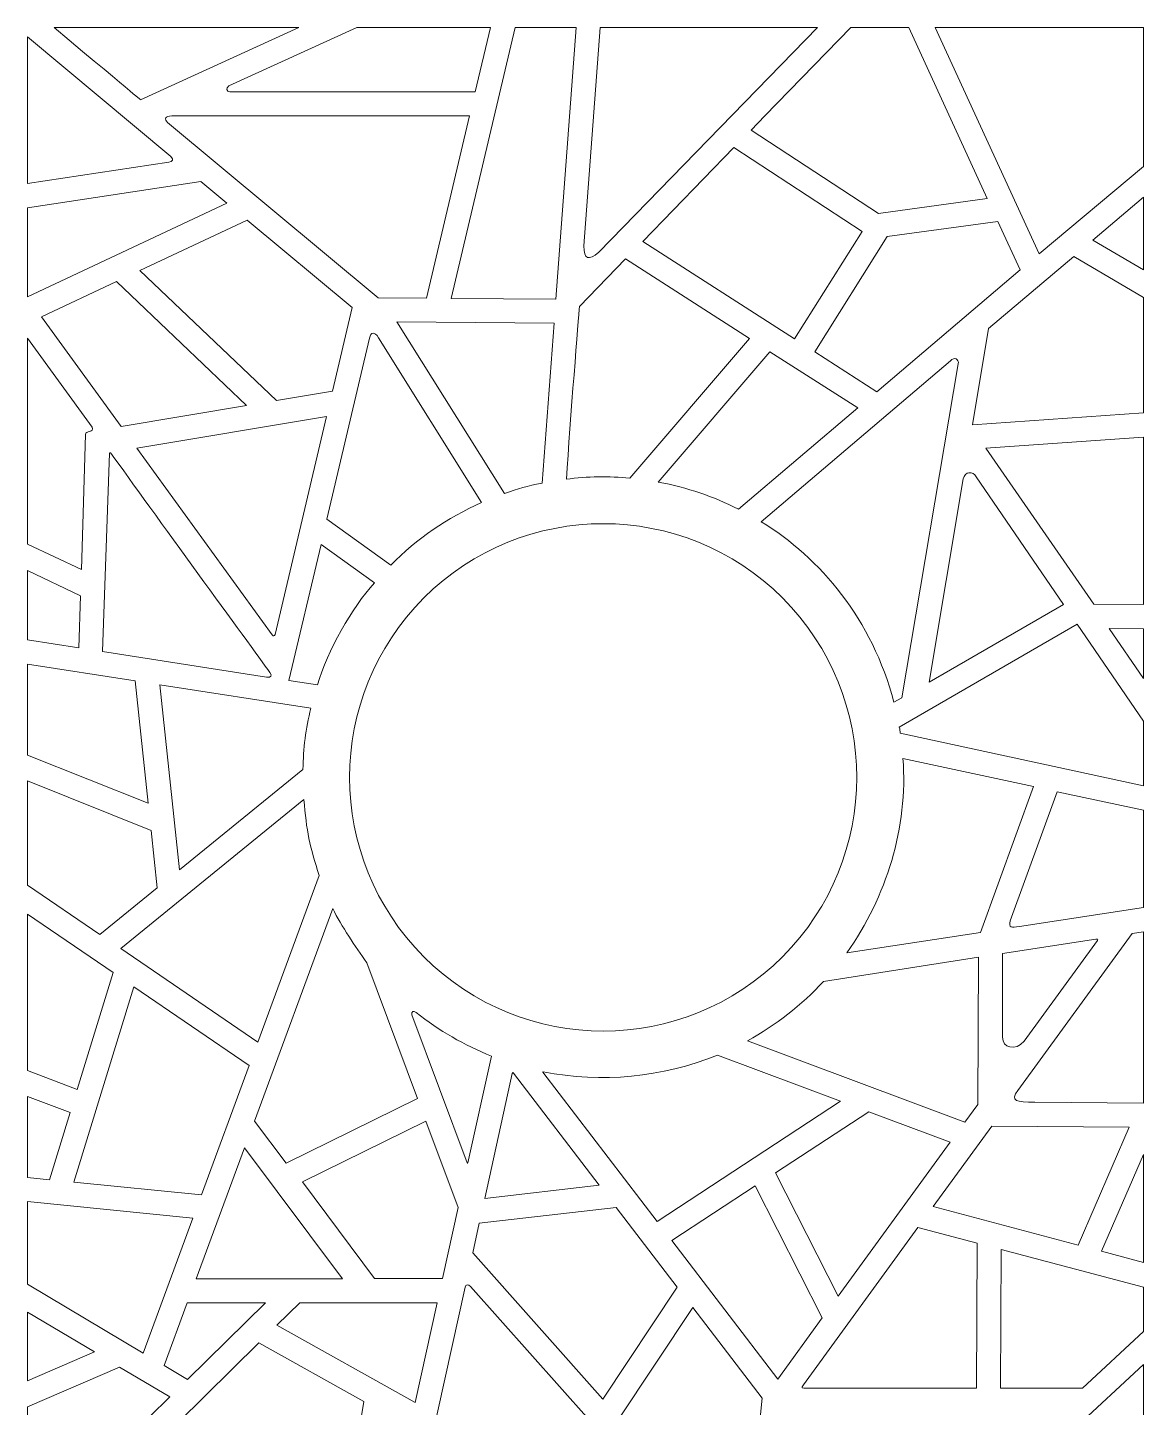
# Model space of a CAD drawing. Header units: centimetres. Extents: x -91 to 91, y -100 to 100.
# Drawn here: x 7.6 to 91.2, y -3.3 to 100 of the extents above; entities that cross this region are included whole.
import ezdxf

# ---------------------------------------------------------------- set-up
doc = ezdxf.new("R2010")
doc.units = ezdxf.units.CM
doc.header["$MEASUREMENT"] = 0
doc.layers.add('layer 1', color=7, linetype='Continuous')

msp = doc.modelspace()

# ---------------------------------------------------------------- linework, layer by layer
at = {"layer": 'layer 1', "color": 177, "lineweight": 9}
for points, knots in [([(18.167, 89.96508), (18.48141, 90.02164), (18.53576, 90.15188), (18.33007, 90.38146), (18.33007, 90.38146), (18.33007, 90.38146), (7.58891, 99.3545), (7.58891, 99.3545), (7.58891, 99.3545), (7.58891, 99.3545), (7.58892, 88.36673), (7.58892, 88.36673), (7.58892, 88.36673), (7.58892, 88.36673), (18.167, 89.96508), (18.167, 89.96508)], [0, 0, 0, 0, 0.2, 0.2, 0.2, 0.2, 0.4, 0.4, 0.4, 0.4, 0.6, 0.6, 0.6, 0.6, 1, 1, 1, 1]), ([(27.91165, 100.04568), (27.91165, 100.04568), (16.05023, 94.64448), (16.05023, 94.64448), (16.05023, 94.64448), (16.05023, 94.64448), (16.05023, 94.64449), (9.57254, 100.04562), (9.57254, 100.04562), (27.91165, 100.04568), (27.91165, 100.04568), (27.91165, 100.04568)], [0, 0, 0, 0, 0.25, 0.25, 0.25, 0.25, 0.5, 0.5, 0.5, 0.5, 1, 1, 1, 1]), ([(42.26589, 100.04568), (42.26589, 100.04568), (42.26589, 100.04568), (32.25798, 100.04568), (32.25798, 100.04568), (32.25798, 100.04568), (22.67111, 95.6804), (22.67111, 95.6804), (22.67111, 95.6804), (22.40365, 95.50668), (22.47858, 95.26581), (22.74177, 95.23501), (22.74177, 95.23501), (41.12687, 95.23501), (41.12686, 95.23501), (41.12686, 95.23501), (41.12686, 95.23501), (41.12686, 95.23501), (42.26589, 100.04568), (42.26589, 100.04568)], [0, 0, 0, 0, 0.166666667, 0.166666667, 0.166666667, 0.166666667, 0.333333333, 0.333333333, 0.333333333, 0.333333333, 0.5, 0.5, 0.5, 0.5, 0.666666667, 0.666666667, 0.666666667, 0.666666667, 1, 1, 1, 1]), ([(44.11669, 100.04568), (48.69103, 100.04567), (48.69103, 100.04567), (48.69103, 100.04567), (48.69103, 100.04567), (48.69103, 100.04567), (47.16899, 79.69882), (47.16899, 79.69882), (47.16899, 79.69882), (47.16899, 79.69882), (39.3161, 79.76693), (39.3161, 79.76693), (39.3161, 79.76693), (39.3161, 79.76693), (44.11669, 100.04568), (44.11669, 100.04568)], [0, 0, 0, 0, 0.2, 0.2, 0.2, 0.2, 0.4, 0.4, 0.4, 0.4, 0.6, 0.6, 0.6, 0.6, 1, 1, 1, 1]), ([(50.49708, 100.04568), (66.76468, 100.04567), (66.76468, 100.04567), (66.76468, 100.04567), (66.76468, 100.04567), (66.76468, 100.04567), (50.37741, 83.22595), (50.37741, 83.22595), (50.37741, 83.22595), (49.6215, 82.5506), (49.25364, 82.70549), (49.2738, 83.69062), (49.2738, 83.69062), (49.2738, 83.69062), (50.49708, 100.04568), (50.49708, 100.04568)], [0, 0, 0, 0, 0.2, 0.2, 0.2, 0.2, 0.4, 0.4, 0.4, 0.4, 0.6, 0.6, 0.6, 0.6, 1, 1, 1, 1]), ([(69.27816, 100.04567), (73.61416, 100.04566), (73.61416, 100.04566), (73.61416, 100.04566), (73.61416, 100.04566), (73.61416, 100.04566), (79.49259, 87.23643), (79.49259, 87.23643), (79.49259, 87.23643), (79.49259, 87.23643), (71.34241, 86.1178), (71.34241, 86.1178), (71.34241, 86.1178), (71.34241, 86.1178), (61.78986, 92.36834), (61.78986, 92.36834), (61.78986, 92.36834), (61.78986, 92.36834), (62.83095, 93.4376), (62.83095, 93.4376), (62.83095, 93.4376), (62.83095, 93.4376), (69.27816, 100.04567), (69.27816, 100.04567)], [0, 0, 0, 0, 0.142857143, 0.142857143, 0.142857143, 0.142857143, 0.285714286, 0.285714286, 0.285714286, 0.285714286, 0.428571429, 0.428571429, 0.428571429, 0.428571429, 0.571428571, 0.571428571, 0.571428571, 0.571428571, 0.714285714, 0.714285714, 0.714285714, 0.714285714, 1, 1, 1, 1]), ([(75.59696, 100.04568), (91.18891, 100.04568), (91.18891, 100.04568), (91.18891, 100.04568), (91.18891, 100.04568), (91.18891, 100.04568), (91.18891, 89.63971), (91.18891, 89.63971), (91.18891, 89.63971), (91.18891, 89.63971), (83.38637, 83.09885), (83.38637, 83.09885), (83.38637, 83.09885), (83.38637, 83.09885), (75.59696, 100.04568), (75.59696, 100.04568)], [0, 0, 0, 0, 0.2, 0.2, 0.2, 0.2, 0.4, 0.4, 0.4, 0.4, 0.6, 0.6, 0.6, 0.6, 1, 1, 1, 1]), ([(18.07051, 92.93738), (18.07051, 92.93738), (33.84637, 79.81431), (33.84637, 79.81431), (33.84637, 79.81431), (33.84637, 79.81431), (37.47055, 79.78288), (37.47055, 79.78288), (37.47055, 79.78288), (37.47055, 79.78288), (40.68627, 93.43133), (40.68627, 93.43133), (40.68627, 93.43133), (40.68627, 93.43133), (18.39626, 93.43792), (18.39626, 93.43792), (18.39626, 93.43792), (17.87517, 93.42602), (17.80836, 93.19532), (18.07051, 92.93738)], [0, 0, 0, 0, 0.166666667, 0.166666667, 0.166666667, 0.166666667, 0.333333333, 0.333333333, 0.333333333, 0.333333333, 0.5, 0.5, 0.5, 0.5, 0.666666667, 0.666666667, 0.666666667, 0.666666667, 1, 1, 1, 1]), ([(53.67694, 84.03548), (53.67694, 84.03548), (60.51073, 91.05453), (60.51073, 91.05453), (60.51073, 91.05453), (60.51073, 91.05453), (70.10582, 84.76676), (70.10582, 84.76676), (70.10582, 84.76676), (70.10582, 84.76676), (65.04583, 76.73282), (65.04583, 76.73282), (65.04583, 76.73282), (65.04583, 76.73282), (53.67694, 84.03548), (53.67694, 84.03548)], [0, 0, 0, 0, 0.2, 0.2, 0.2, 0.2, 0.4, 0.4, 0.4, 0.4, 0.6, 0.6, 0.6, 0.6, 1, 1, 1, 1]), ([(7.58892, 86.54629), (7.58892, 86.54629), (20.57924, 88.50913), (20.57924, 88.50913), (20.57924, 88.50913), (20.57924, 88.50913), (22.52265, 86.8925), (22.52265, 86.8925), (22.52265, 86.8925), (22.52265, 86.8925), (7.58891, 79.88152), (7.58891, 79.88152), (7.58891, 79.88152), (7.58891, 79.88152), (7.58892, 86.54629), (7.58892, 86.54629)], [0, 0, 0, 0, 0.2, 0.2, 0.2, 0.2, 0.4, 0.4, 0.4, 0.4, 0.6, 0.6, 0.6, 0.6, 1, 1, 1, 1]), ([(91.18892, 81.91392), (91.18892, 81.91392), (87.40937, 84.12009), (87.40937, 84.12009), (87.40937, 84.12009), (87.40937, 84.12009), (91.18891, 87.34429), (91.18891, 87.34429), (91.18891, 87.34429), (91.18891, 87.34429), (91.18892, 81.91392), (91.18892, 81.91392)], [0, 0, 0, 0, 0.25, 0.25, 0.25, 0.25, 0.5, 0.5, 0.5, 0.5, 1, 1, 1, 1]), ([(26.22685, 72.11915), (26.22685, 72.11915), (16.00557, 81.84441), (16.00557, 81.84441), (16.00557, 81.84441), (16.00557, 81.84441), (24.0507, 85.62139), (24.0507, 85.62139), (24.0507, 85.62139), (24.0507, 85.62139), (31.90232, 79.09002), (31.90232, 79.09002), (31.90232, 79.09002), (31.90232, 79.09002), (30.4334, 72.82455), (30.4334, 72.82455), (30.4334, 72.82455), (30.4334, 72.82455), (26.22685, 72.11915), (26.22685, 72.11915)], [0, 0, 0, 0, 0.166666667, 0.166666667, 0.166666667, 0.166666667, 0.333333333, 0.333333333, 0.333333333, 0.333333333, 0.5, 0.5, 0.5, 0.5, 0.666666667, 0.666666667, 0.666666667, 0.666666667, 1, 1, 1, 1]), ([(66.56038, 75.76), (66.56038, 75.76), (71.21485, 72.77026), (71.21485, 72.77026), (71.21485, 72.77026), (71.21485, 72.77026), (81.96187, 81.89005), (81.96187, 81.89005), (81.96187, 81.89005), (81.96187, 81.89005), (80.28174, 85.52781), (80.28174, 85.52781), (80.28174, 85.52781), (80.28174, 85.52781), (71.99622, 84.39068), (71.99622, 84.39068), (71.99622, 84.39068), (71.99622, 84.39068), (66.56038, 75.76), (66.56038, 75.76)], [0, 0, 0, 0, 0.166666667, 0.166666667, 0.166666667, 0.166666667, 0.333333333, 0.333333333, 0.333333333, 0.333333333, 0.5, 0.5, 0.5, 0.5, 0.666666667, 0.666666667, 0.666666667, 0.666666667, 1, 1, 1, 1]), ([(52.71341, 66.29969), (52.71341, 66.29969), (61.68048, 76.7552), (61.68048, 76.7552), (61.68048, 76.7552), (61.68048, 76.7552), (52.39543, 82.71928), (52.39543, 82.71928), (52.39543, 82.71928), (52.39543, 82.71928), (48.93381, 79.16376), (48.93381, 79.16376), (48.93381, 79.16376), (48.88214, 78.31746), (48.23003, 70.63973), (47.96154, 66.21928), (47.96154, 66.21928), (49.50476, 66.44471), (51.15964, 66.44756), (52.71341, 66.29969)], [0, 0, 0, 0, 0.166666667, 0.166666667, 0.166666667, 0.166666667, 0.333333333, 0.333333333, 0.333333333, 0.333333333, 0.5, 0.5, 0.5, 0.5, 0.666666667, 0.666666667, 0.666666667, 0.666666667, 1, 1, 1, 1]), ([(91.18892, 71.18256), (91.18892, 71.18256), (78.37622, 70.28257), (78.37622, 70.28257), (78.37622, 70.28257), (78.37622, 70.28257), (79.59276, 77.51887), (79.59276, 77.51887), (79.59276, 77.51887), (79.59276, 77.51887), (85.9657, 82.88859), (85.9657, 82.88859), (85.9657, 82.88859), (85.9657, 82.88859), (91.18892, 79.8397), (91.18892, 79.8397), (91.18892, 79.8397), (91.18892, 79.8397), (91.18892, 71.18256), (91.18892, 71.18256)], [0, 0, 0, 0, 0.166666667, 0.166666667, 0.166666667, 0.166666667, 0.333333333, 0.333333333, 0.333333333, 0.333333333, 0.5, 0.5, 0.5, 0.5, 0.666666667, 0.666666667, 0.666666667, 0.666666667, 1, 1, 1, 1]), ([(24.00157, 71.746), (24.00157, 71.746), (14.25702, 81.02343), (14.25702, 81.02343), (14.25702, 81.02343), (14.25702, 81.02343), (8.64124, 78.38699), (8.64124, 78.38699), (8.64124, 78.38699), (8.64124, 78.38699), (14.60595, 70.1643), (14.60595, 70.1643), (14.60595, 70.1643), (14.60595, 70.1643), (24.00157, 71.746), (24.00157, 71.746)], [0, 0, 0, 0, 0.2, 0.2, 0.2, 0.2, 0.4, 0.4, 0.4, 0.4, 0.6, 0.6, 0.6, 0.6, 1, 1, 1, 1]), ([(46.13156, 65.92083), (46.13156, 65.92083), (47.03357, 77.89995), (47.03357, 77.89995), (47.03357, 77.89995), (47.03357, 77.89995), (35.25766, 78.00202), (35.25766, 78.00202), (35.25766, 78.00202), (35.25766, 78.00202), (43.31184, 65.14089), (43.31184, 65.14089), (43.31184, 65.14089), (44.39062, 65.52554), (44.98409, 65.70335), (46.13156, 65.92083)], [0, 0, 0, 0, 0.2, 0.2, 0.2, 0.2, 0.4, 0.4, 0.4, 0.4, 0.6, 0.6, 0.6, 0.6, 1, 1, 1, 1]), ([(7.58892, 76.77236), (7.58892, 76.77236), (12.41497, 70.11905), (12.41497, 70.11905), (12.41497, 70.11905), (12.63518, 69.71346), (11.9222, 69.86069), (11.92101, 69.57684), (11.92101, 69.57684), (11.92101, 69.57684), (11.61708, 59.44867), (11.61708, 59.44867), (11.61708, 59.44867), (11.61708, 59.44867), (7.58893, 61.36441), (7.58893, 61.36441), (7.58893, 61.36441), (7.58893, 61.36441), (7.58892, 76.77236), (7.58892, 76.77236)], [0, 0, 0, 0, 0.166666667, 0.166666667, 0.166666667, 0.166666667, 0.333333333, 0.333333333, 0.333333333, 0.333333333, 0.5, 0.5, 0.5, 0.5, 0.666666667, 0.666666667, 0.666666667, 0.666666667, 1, 1, 1, 1]), ([(33.21476, 76.78021), (33.21476, 76.78021), (30.02081, 63.22462), (30.02081, 63.22462), (30.02081, 63.22462), (30.02081, 63.22462), (34.80157, 59.79348), (34.80157, 59.79348), (34.80157, 59.79348), (36.76928, 61.77015), (39.02119, 63.32876), (41.60917, 64.46843), (41.60917, 64.46843), (41.60917, 64.46843), (33.8785, 76.81276), (33.8785, 76.81276), (33.8785, 76.81276), (33.59735, 77.30415), (33.29049, 77.25049), (33.21476, 76.78021)], [0, 0, 0, 0, 0.166666667, 0.166666667, 0.166666667, 0.166666667, 0.333333333, 0.333333333, 0.333333333, 0.333333333, 0.5, 0.5, 0.5, 0.5, 0.666666667, 0.666666667, 0.666666667, 0.666666667, 1, 1, 1, 1]), ([(60.85316, 63.97749), (60.85316, 63.97749), (69.78745, 71.559), (69.78745, 71.559), (69.78745, 71.559), (69.78745, 71.559), (63.21155, 75.77167), (63.21155, 75.77167), (63.21155, 75.77167), (63.21155, 75.77167), (54.83645, 66.01013), (54.83645, 66.01013), (54.83645, 66.01013), (57.08126, 65.58293), (58.90592, 64.93957), (60.85316, 63.97749)], [0, 0, 0, 0, 0.2, 0.2, 0.2, 0.2, 0.4, 0.4, 0.4, 0.4, 0.6, 0.6, 0.6, 0.6, 1, 1, 1, 1]), ([(73.07786, 49.84954), (73.07786, 49.84954), (77.3195, 74.85409), (77.3195, 74.85409), (77.3195, 74.85409), (77.38403, 75.21811), (77.01906, 75.40207), (76.73429, 75.09312), (76.73429, 75.09312), (76.73429, 75.09312), (62.55448, 63.0323), (62.55448, 63.0323), (62.55448, 63.0323), (66.99821, 60.3187), (70.86344, 55.70755), (72.50159, 49.51741), (72.50159, 49.51741), (72.50159, 49.51741), (73.07786, 49.84954), (73.07786, 49.84954)], [0, 0, 0, 0, 0.166666667, 0.166666667, 0.166666667, 0.166666667, 0.333333333, 0.333333333, 0.333333333, 0.333333333, 0.5, 0.5, 0.5, 0.5, 0.666666667, 0.666666667, 0.666666667, 0.666666667, 1, 1, 1, 1]), ([(25.92332, 54.56259), (26.02127, 54.4413), (26.08626, 54.44865), (26.13744, 54.59128), (26.13744, 54.59128), (26.13744, 54.59128), (29.98573, 70.92431), (29.98573, 70.92431), (29.98573, 70.92431), (29.98573, 70.92431), (15.78245, 68.54243), (15.78245, 68.54243), (15.78245, 68.54243), (15.78245, 68.54243), (25.92332, 54.56259), (25.92332, 54.56259)], [0, 0, 0, 0, 0.2, 0.2, 0.2, 0.2, 0.4, 0.4, 0.4, 0.4, 0.6, 0.6, 0.6, 0.6, 1, 1, 1, 1]), ([(91.18891, 56.83718), (91.18891, 56.83718), (87.4641, 56.8701), (87.4641, 56.8701), (87.4641, 56.8701), (87.4641, 56.8701), (79.38059, 68.54862), (79.38059, 68.54862), (79.38059, 68.54862), (79.38059, 68.54862), (91.18892, 69.37812), (91.18892, 69.37812), (91.18892, 69.37812), (91.18892, 69.37812), (91.18891, 56.83718), (91.18891, 56.83718)], [0, 0, 0, 0, 0.2, 0.2, 0.2, 0.2, 0.4, 0.4, 0.4, 0.4, 0.6, 0.6, 0.6, 0.6, 1, 1, 1, 1]), ([(13.71528, 68.15881), (13.73251, 68.2343), (13.76961, 68.23858), (13.82648, 68.17177), (13.82648, 68.17177), (16.87298, 63.93304), (24.20644, 53.8573), (25.74653, 51.73991), (25.74653, 51.73991), (25.92919, 51.50022), (25.85057, 51.34197), (25.49779, 51.40069), (25.49779, 51.40069), (25.49779, 51.40069), (13.20919, 53.32084), (13.20919, 53.32084), (13.20919, 53.32084), (13.20919, 53.32084), (13.71528, 68.15881), (13.71528, 68.15881)], [0, 0, 0, 0, 0.166666667, 0.166666667, 0.166666667, 0.166666667, 0.333333333, 0.333333333, 0.333333333, 0.333333333, 0.5, 0.5, 0.5, 0.5, 0.666666667, 0.666666667, 0.666666667, 0.666666667, 1, 1, 1, 1]), ([(77.69665, 66.2404), (77.78865, 66.82237), (78.41159, 66.8302), (78.67001, 66.39948), (78.67001, 66.39948), (78.67001, 66.39948), (85.21009, 56.84025), (85.21009, 56.84025), (85.21009, 56.84025), (85.21009, 56.84025), (75.13875, 51.02556), (75.13875, 51.02556), (75.13875, 51.02556), (75.13875, 51.02556), (77.69665, 66.2404), (77.69665, 66.2404)], [0, 0, 0, 0, 0.2, 0.2, 0.2, 0.2, 0.4, 0.4, 0.4, 0.4, 0.6, 0.6, 0.6, 0.6, 1, 1, 1, 1]), ([(37.27776, 30.45148), (29.85873, 37.87059), (29.85873, 49.90376), (37.27781, 57.32283), (37.27781, 57.32283), (44.69686, 64.74194), (56.73011, 64.7419), (64.1492, 57.32283), (64.1492, 57.32283), (71.56823, 49.90382), (71.56828, 37.87054), (64.1492, 30.45145), (64.1492, 30.45145), (56.73009, 23.03239), (44.69688, 23.03237), (37.27776, 30.45148)], [0, 0, 0, 0, 0.2, 0.2, 0.2, 0.2, 0.4, 0.4, 0.4, 0.4, 0.6, 0.6, 0.6, 0.6, 1, 1, 1, 1]), ([(33.57261, 58.45982), (33.57261, 58.45982), (29.57433, 61.32946), (29.57433, 61.32946), (29.57433, 61.32946), (29.57433, 61.32946), (27.17331, 51.13891), (27.17331, 51.13891), (27.17331, 51.13891), (27.17331, 51.13891), (29.29953, 50.80974), (29.29953, 50.80974), (29.29953, 50.80974), (30.07288, 53.39593), (31.87777, 56.5721), (33.57261, 58.45982)], [0, 0, 0, 0, 0.2, 0.2, 0.2, 0.2, 0.4, 0.4, 0.4, 0.4, 0.6, 0.6, 0.6, 0.6, 1, 1, 1, 1]), ([(7.58892, 59.37501), (7.58892, 59.37501), (11.55049, 57.4943), (11.55049, 57.4943), (11.55049, 57.4943), (11.55049, 57.4943), (11.41769, 53.6008), (11.41769, 53.6008), (11.41769, 53.6008), (11.41769, 53.6008), (7.58893, 54.19906), (7.58893, 54.19906), (7.58893, 54.19906), (7.58893, 54.19906), (7.58892, 59.37501), (7.58892, 59.37501)], [0, 0, 0, 0, 0.2, 0.2, 0.2, 0.2, 0.4, 0.4, 0.4, 0.4, 0.6, 0.6, 0.6, 0.6, 1, 1, 1, 1]), ([(91.18893, 43.26183), (91.18893, 43.26183), (72.97309, 47.18682), (72.97309, 47.18682), (72.97309, 47.18682), (72.90486, 47.65131), (72.99563, 47.19937), (72.89935, 47.65418), (72.89935, 47.65418), (72.89935, 47.65418), (86.22947, 55.3503), (86.22947, 55.3503), (86.22947, 55.3503), (86.22947, 55.3503), (91.18892, 48.10146), (91.18892, 48.10146), (91.18892, 48.10146), (91.18892, 48.10146), (91.18893, 43.26183), (91.18893, 43.26183)], [0, 0, 0, 0, 0.166666667, 0.166666667, 0.166666667, 0.166666667, 0.333333333, 0.333333333, 0.333333333, 0.333333333, 0.5, 0.5, 0.5, 0.5, 0.666666667, 0.666666667, 0.666666667, 0.666666667, 1, 1, 1, 1]), ([(91.18891, 51.28921), (91.18891, 51.28921), (88.62218, 55.04082), (88.62218, 55.04082), (88.62218, 55.04082), (88.62218, 55.04082), (91.18893, 55.01669), (91.18893, 55.01669), (91.18893, 55.01669), (91.18893, 55.01669), (91.18891, 51.28921), (91.18891, 51.28921)], [0, 0, 0, 0, 0.25, 0.25, 0.25, 0.25, 0.5, 0.5, 0.5, 0.5, 1, 1, 1, 1]), ([(7.58893, 52.37719), (7.58893, 52.37719), (15.65949, 51.11612), (15.65949, 51.11612), (15.65949, 51.11612), (15.65949, 51.11612), (16.62358, 41.95276), (16.62358, 41.95276), (16.62358, 41.95276), (16.62358, 41.95276), (7.58891, 45.56019), (7.58891, 45.56019), (7.58891, 45.56019), (7.58891, 45.56019), (7.58893, 52.37719), (7.58893, 52.37719)], [0, 0, 0, 0, 0.2, 0.2, 0.2, 0.2, 0.4, 0.4, 0.4, 0.4, 0.6, 0.6, 0.6, 0.6, 1, 1, 1, 1]), ([(28.81114, 49.06119), (28.81114, 49.06119), (17.49964, 50.82863), (17.49964, 50.82863), (17.49964, 50.82863), (17.49964, 50.82863), (18.95919, 36.95594), (18.95919, 36.95594), (18.95919, 36.95594), (18.95919, 36.95594), (28.22114, 44.47966), (28.22114, 44.47966), (28.22114, 44.47966), (28.23734, 46.06129), (28.43504, 47.52651), (28.81114, 49.06119)], [0, 0, 0, 0, 0.2, 0.2, 0.2, 0.2, 0.4, 0.4, 0.4, 0.4, 0.6, 0.6, 0.6, 0.6, 1, 1, 1, 1]), ([(68.97211, 30.73802), (68.97211, 30.73802), (78.98634, 32.26813), (78.98634, 32.26813), (78.98634, 32.26813), (78.98634, 32.26813), (82.96279, 43.19339), (82.96279, 43.19339), (82.96279, 43.19339), (82.96279, 43.19339), (73.16954, 45.30397), (73.16954, 45.30397), (73.16954, 45.30397), (73.5788, 40.13626), (71.92505, 34.95081), (68.97211, 30.73802)], [0, 0, 0, 0, 0.2, 0.2, 0.2, 0.2, 0.4, 0.4, 0.4, 0.4, 0.6, 0.6, 0.6, 0.6, 1, 1, 1, 1]), ([(7.58893, 43.62577), (7.58893, 43.62577), (16.8379, 39.91544), (16.8379, 39.91544), (16.8379, 39.91544), (16.8379, 39.91544), (17.29176, 35.60141), (17.29176, 35.60141), (17.29176, 35.60141), (17.29176, 35.60141), (13.01154, 32.12454), (13.01154, 32.12454), (13.01154, 32.12454), (13.01154, 32.12454), (7.58892, 35.81887), (7.58892, 35.81887), (7.58892, 35.81887), (7.58892, 35.81887), (7.58893, 43.62577), (7.58893, 43.62577)], [0, 0, 0, 0, 0.166666667, 0.166666667, 0.166666667, 0.166666667, 0.333333333, 0.333333333, 0.333333333, 0.333333333, 0.5, 0.5, 0.5, 0.5, 0.666666667, 0.666666667, 0.666666667, 0.666666667, 1, 1, 1, 1]), ([(91.18892, 34.13267), (91.18892, 34.13267), (81.9119, 32.71517), (81.9119, 32.71517), (81.9119, 32.71517), (81.24595, 32.61342), (81.10251, 32.59145), (81.21094, 33.15023), (81.21094, 33.15023), (81.21094, 33.15023), (84.73896, 42.81064), (84.73896, 42.81064), (84.73896, 42.81064), (84.73896, 42.81064), (91.18892, 41.42061), (91.18892, 41.42061), (91.18892, 41.42061), (91.18892, 41.42061), (91.18892, 34.13267), (91.18892, 34.13267)], [0, 0, 0, 0, 0.166666667, 0.166666667, 0.166666667, 0.166666667, 0.333333333, 0.333333333, 0.333333333, 0.333333333, 0.5, 0.5, 0.5, 0.5, 0.666666667, 0.666666667, 0.666666667, 0.666666667, 1, 1, 1, 1]), ([(28.29385, 42.2293), (28.29385, 42.2293), (14.56293, 31.06568), (14.56293, 31.06568), (14.56293, 31.06568), (14.56293, 31.06568), (24.83953, 24.05203), (24.83953, 24.05203), (24.83953, 24.05203), (24.83953, 24.05203), (29.44471, 36.52906), (29.44471, 36.52906), (29.44471, 36.52906), (28.74819, 38.68449), (28.46564, 39.8934), (28.29385, 42.2293)], [0, 0, 0, 0, 0.2, 0.2, 0.2, 0.2, 0.4, 0.4, 0.4, 0.4, 0.6, 0.6, 0.6, 0.6, 1, 1, 1, 1]), ([(7.58892, 33.64618), (7.58892, 33.64618), (14.0027, 29.26887), (14.0027, 29.26887), (14.0027, 29.26887), (14.0027, 29.26887), (11.30768, 20.5146), (11.30768, 20.5146), (11.30768, 20.5146), (11.30768, 20.5146), (7.58892, 21.91976), (7.58892, 21.91976), (7.58892, 21.91976), (7.58892, 21.91976), (7.58892, 33.64618), (7.58892, 33.64618)], [0, 0, 0, 0, 0.2, 0.2, 0.2, 0.2, 0.4, 0.4, 0.4, 0.4, 0.6, 0.6, 0.6, 0.6, 1, 1, 1, 1]), ([(30.44991, 34.05407), (30.44991, 34.05407), (24.57894, 18.14764), (24.57894, 18.14764), (24.57894, 18.14764), (24.57894, 18.14764), (26.95233, 14.978), (26.95233, 14.978), (26.95233, 14.978), (26.95233, 14.978), (36.8019, 19.82765), (36.8019, 19.82765), (36.8019, 19.82765), (36.8019, 19.82765), (33.00555, 30.00761), (33.00555, 30.00761), (33.00555, 30.00761), (32.12513, 31.21611), (31.13332, 32.73806), (30.44991, 34.05407)], [0, 0, 0, 0, 0.166666667, 0.166666667, 0.166666667, 0.166666667, 0.333333333, 0.333333333, 0.333333333, 0.333333333, 0.5, 0.5, 0.5, 0.5, 0.666666667, 0.666666667, 0.666666667, 0.666666667, 1, 1, 1, 1]), ([(91.18891, 19.48299), (91.18891, 19.48299), (83.05764, 19.55944), (83.05764, 19.55944), (83.05764, 19.55944), (81.67755, 19.55166), (81.1706, 19.6328), (81.78903, 20.44543), (81.78903, 20.44543), (81.78903, 20.44543), (90.35355, 32.18416), (90.35355, 32.18416), (90.35355, 32.18416), (90.35355, 32.18416), (91.18891, 32.31181), (91.18891, 32.31181), (91.18891, 32.31181), (91.18891, 32.31181), (91.18891, 19.48299), (91.18891, 19.48299)], [0, 0, 0, 0, 0.166666667, 0.166666667, 0.166666667, 0.166666667, 0.333333333, 0.333333333, 0.333333333, 0.333333333, 0.5, 0.5, 0.5, 0.5, 0.666666667, 0.666666667, 0.666666667, 0.666666667, 1, 1, 1, 1]), ([(87.6142, 31.76553), (87.6142, 31.76553), (80.62837, 30.69818), (80.62837, 30.69818), (80.62837, 30.69818), (80.62837, 30.69818), (80.63801, 24.42176), (80.63801, 24.42176), (80.63801, 24.42176), (80.60364, 23.64579), (81.6153, 23.35613), (82.24302, 24.12159), (82.24302, 24.12159), (82.24302, 24.12159), (87.75156, 31.67179), (87.75156, 31.67179), (87.75156, 31.67179), (87.78823, 31.75815), (87.75211, 31.7866), (87.6142, 31.76553)], [0, 0, 0, 0, 0.166666667, 0.166666667, 0.166666667, 0.166666667, 0.333333333, 0.333333333, 0.333333333, 0.333333333, 0.5, 0.5, 0.5, 0.5, 0.666666667, 0.666666667, 0.666666667, 0.666666667, 1, 1, 1, 1]), ([(61.53253, 24.15188), (61.53253, 24.15188), (77.81476, 18.05219), (77.81476, 18.05219), (77.81476, 18.05219), (77.81476, 18.05219), (78.78072, 19.37617), (78.78072, 19.37617), (78.78072, 19.37617), (78.78072, 19.37617), (78.82723, 30.4229), (78.82723, 30.4229), (78.82723, 30.4229), (78.82723, 30.4229), (67.2107, 28.58855), (67.2107, 28.58855), (67.2107, 28.58855), (65.59828, 26.85063), (63.61997, 25.31219), (61.53253, 24.15188)], [0, 0, 0, 0, 0.166666667, 0.166666667, 0.166666667, 0.166666667, 0.333333333, 0.333333333, 0.333333333, 0.333333333, 0.5, 0.5, 0.5, 0.5, 0.666666667, 0.666666667, 0.666666667, 0.666666667, 1, 1, 1, 1]), ([(11.05297, 13.56945), (11.05297, 13.56945), (20.61702, 12.61179), (20.61702, 12.61179), (20.61702, 12.61179), (20.61702, 12.61179), (24.19699, 22.31133), (24.19699, 22.31133), (24.19699, 22.31133), (24.19699, 22.31133), (15.55908, 28.20659), (15.55908, 28.20659), (15.55908, 28.20659), (15.55908, 28.20659), (11.05297, 13.56945), (11.05297, 13.56945)], [0, 0, 0, 0, 0.2, 0.2, 0.2, 0.2, 0.4, 0.4, 0.4, 0.4, 0.6, 0.6, 0.6, 0.6, 1, 1, 1, 1]), ([(36.38367, 26.09891), (36.32998, 26.36289), (36.49574, 26.44123), (36.71403, 26.26971), (36.71403, 26.26971), (38.39483, 24.92865), (40.33231, 23.82577), (42.33805, 22.99724), (42.33805, 22.99724), (42.33805, 22.99724), (40.58197, 15.02253), (40.58197, 15.02253), (40.58197, 15.02253), (40.56284, 14.96212), (40.54056, 14.96209), (40.515, 15.02253), (40.515, 15.02253), (40.515, 15.02253), (36.38367, 26.09891), (36.38367, 26.09891)], [0, 0, 0, 0, 0.166666667, 0.166666667, 0.166666667, 0.166666667, 0.333333333, 0.333333333, 0.333333333, 0.333333333, 0.5, 0.5, 0.5, 0.5, 0.666666667, 0.666666667, 0.666666667, 0.666666667, 1, 1, 1, 1]), ([(46.20048, 21.81853), (46.19227, 21.83277), (46.19765, 21.83744), (46.21422, 21.83456), (46.21422, 21.83456), (50.6253, 20.97235), (55.08718, 21.40758), (59.27534, 23.07413), (59.27534, 23.07413), (59.27534, 23.07413), (68.49102, 19.62842), (68.49102, 19.62842), (68.49102, 19.62842), (68.49102, 19.62842), (54.757, 10.63329), (54.757, 10.63329), (54.757, 10.63329), (54.757, 10.63329), (46.20048, 21.81853), (46.20048, 21.81853)], [0, 0, 0, 0, 0.166666667, 0.166666667, 0.166666667, 0.166666667, 0.333333333, 0.333333333, 0.333333333, 0.333333333, 0.5, 0.5, 0.5, 0.5, 0.666666667, 0.666666667, 0.666666667, 0.666666667, 1, 1, 1, 1]), ([(43.89656, 21.70464), (43.91255, 21.78429), (43.95814, 21.78954), (44.00444, 21.72675), (44.00444, 21.72675), (44.00444, 21.72675), (50.42249, 13.33688), (50.42249, 13.33688), (50.42249, 13.33688), (50.42249, 13.33688), (41.8361, 12.34775), (41.8361, 12.34775), (41.8361, 12.34775), (41.8361, 12.34775), (43.89656, 21.70464), (43.89656, 21.70464)], [0, 0, 0, 0, 0.2, 0.2, 0.2, 0.2, 0.4, 0.4, 0.4, 0.4, 0.6, 0.6, 0.6, 0.6, 1, 1, 1, 1]), ([(7.58893, 19.99553), (7.58893, 19.99553), (10.77698, 18.79089), (10.77698, 18.79089), (10.77698, 18.79089), (10.77698, 18.79089), (9.22591, 13.75237), (9.22591, 13.75237), (9.22591, 13.75237), (9.22591, 13.75237), (7.58893, 13.91629), (7.58893, 13.91629), (7.58893, 13.91629), (7.58893, 13.91629), (7.58893, 19.99553), (7.58893, 19.99553)], [0, 0, 0, 0, 0.2, 0.2, 0.2, 0.2, 0.4, 0.4, 0.4, 0.4, 0.6, 0.6, 0.6, 0.6, 1, 1, 1, 1]), ([(63.61977, 14.27624), (63.61977, 14.27624), (70.61589, 18.83395), (70.61589, 18.83395), (70.61589, 18.83395), (70.61589, 18.83395), (76.71998, 16.55169), (76.71998, 16.55169), (76.71998, 16.55169), (76.71998, 16.55169), (68.31576, 5.03271), (68.31576, 5.03271), (68.31576, 5.03271), (68.31576, 5.03271), (63.61977, 14.27624), (63.61977, 14.27624)], [0, 0, 0, 0, 0.2, 0.2, 0.2, 0.2, 0.4, 0.4, 0.4, 0.4, 0.6, 0.6, 0.6, 0.6, 1, 1, 1, 1]), ([(28.1963, 13.60021), (28.1963, 13.60021), (33.57959, 6.33966), (33.57959, 6.33966), (33.57959, 6.33966), (33.57959, 6.33966), (38.67039, 6.34156), (38.67039, 6.34156), (38.67039, 6.34156), (38.67039, 6.34156), (39.84387, 11.67064), (39.84387, 11.67064), (39.84387, 11.67064), (39.84387, 11.67064), (37.43412, 18.13244), (37.43412, 18.13244), (37.43412, 18.13244), (37.43412, 18.13244), (28.1963, 13.60021), (28.1963, 13.60021)], [0, 0, 0, 0, 0.166666667, 0.166666667, 0.166666667, 0.166666667, 0.333333333, 0.333333333, 0.333333333, 0.333333333, 0.5, 0.5, 0.5, 0.5, 0.666666667, 0.666666667, 0.666666667, 0.666666667, 1, 1, 1, 1]), ([(75.43181, 11.73211), (75.43181, 11.73211), (79.83204, 17.76315), (79.83204, 17.76315), (79.83204, 17.76315), (79.83204, 17.76315), (90.11507, 17.69298), (90.11507, 17.69298), (90.11507, 17.69298), (90.11507, 17.69298), (86.29999, 8.85295), (86.29999, 8.85295), (86.29999, 8.85295), (86.29999, 8.85295), (75.43181, 11.73211), (75.43181, 11.73211)], [0, 0, 0, 0, 0.2, 0.2, 0.2, 0.2, 0.4, 0.4, 0.4, 0.4, 0.6, 0.6, 0.6, 0.6, 1, 1, 1, 1]), ([(31.1727, 6.33878), (31.1727, 6.33878), (20.21887, 6.33469), (20.21887, 6.33469), (20.21887, 6.33469), (20.21887, 6.33469), (23.83647, 16.13608), (23.83647, 16.13608), (23.83647, 16.13608), (23.83647, 16.13608), (31.1727, 6.33878), (31.1727, 6.33878)], [0, 0, 0, 0, 0.25, 0.25, 0.25, 0.25, 0.5, 0.5, 0.5, 0.5, 1, 1, 1, 1]), ([(91.18892, 7.55775), (91.18892, 7.55775), (88.05934, 8.38686), (88.05934, 8.38686), (88.05934, 8.38686), (88.05934, 8.38686), (91.18891, 15.63849), (91.18891, 15.63849), (91.18891, 15.63849), (91.18891, 15.63849), (91.18892, 7.55775), (91.18892, 7.55775)], [0, 0, 0, 0, 0.25, 0.25, 0.25, 0.25, 0.5, 0.5, 0.5, 0.5, 1, 1, 1, 1]), ([(62.10411, 13.28548), (62.10411, 13.28548), (67.12561, 3.40139), (67.12561, 3.40139), (67.12561, 3.40139), (67.12561, 3.40139), (63.79456, -1.18085), (63.79456, -1.18085), (63.79456, -1.18085), (63.79456, -1.18085), (55.85364, 9.19966), (55.85364, 9.19966), (55.85364, 9.19966), (55.85364, 9.19966), (62.10411, 13.28548), (62.10411, 13.28548)], [0, 0, 0, 0, 0.2, 0.2, 0.2, 0.2, 0.4, 0.4, 0.4, 0.4, 0.6, 0.6, 0.6, 0.6, 1, 1, 1, 1]), ([(7.58892, 12.10729), (7.58892, 12.10729), (19.97345, 10.86816), (19.97345, 10.86816), (19.97345, 10.86816), (19.97345, 10.86816), (16.24354, 0.76265), (16.24354, 0.76265), (16.24354, 0.76265), (16.24354, 0.76265), (7.58892, 5.92839), (7.58892, 5.92839), (7.58892, 5.92839), (7.58892, 5.92839), (7.58892, 12.10729), (7.58892, 12.10729)], [0, 0, 0, 0, 0.2, 0.2, 0.2, 0.2, 0.4, 0.4, 0.4, 0.4, 0.6, 0.6, 0.6, 0.6, 1, 1, 1, 1]), ([(40.93654, 8.26251), (40.93654, 8.26251), (41.42676, 10.48859), (41.42676, 10.48859), (41.42676, 10.48859), (41.42676, 10.48859), (51.6963, 11.67167), (51.6963, 11.67167), (51.6963, 11.67167), (51.6963, 11.67167), (56.26568, 5.69858), (56.26568, 5.69858), (56.26568, 5.69858), (56.26568, 5.69858), (50.69014, -2.69274), (50.69014, -2.69274), (50.69014, -2.69274), (50.69014, -2.69274), (40.93654, 8.26251), (40.93654, 8.26251)], [0, 0, 0, 0, 0.166666667, 0.166666667, 0.166666667, 0.166666667, 0.333333333, 0.333333333, 0.333333333, 0.333333333, 0.5, 0.5, 0.5, 0.5, 0.666666667, 0.666666667, 0.666666667, 0.666666667, 1, 1, 1, 1]), ([(65.71194, -1.61594), (65.71194, -1.61594), (74.29325, 10.17164), (74.29325, 10.17164), (74.29325, 10.17164), (74.29325, 10.17164), (78.73702, 8.99443), (78.73702, 8.99443), (78.73702, 8.99443), (78.73702, 8.99443), (78.6913, -1.86339), (78.6913, -1.86339), (78.6913, -1.86339), (78.6913, -1.86339), (65.95935, -1.8678), (65.95935, -1.8678), (65.95935, -1.8678), (65.57692, -1.8726), (65.55729, -1.84106), (65.71194, -1.61594)], [0, 0, 0, 0, 0.166666667, 0.166666667, 0.166666667, 0.166666667, 0.333333333, 0.333333333, 0.333333333, 0.333333333, 0.5, 0.5, 0.5, 0.5, 0.666666667, 0.666666667, 0.666666667, 0.666666667, 1, 1, 1, 1]), ([(91.18892, 2.37463), (91.18892, 2.37463), (86.634, -1.86066), (86.634, -1.86066), (86.634, -1.86066), (86.634, -1.86066), (80.49125, -1.86276), (80.49125, -1.86276), (80.49125, -1.86276), (80.49125, -1.86276), (80.53498, 8.5181), (80.53498, 8.5181), (80.53498, 8.5181), (80.53498, 8.5181), (91.18893, 5.69564), (91.18893, 5.69564), (91.18893, 5.69564), (91.18893, 5.69564), (91.18892, 2.37463), (91.18892, 2.37463)], [0, 0, 0, 0, 0.166666667, 0.166666667, 0.166666667, 0.166666667, 0.333333333, 0.333333333, 0.333333333, 0.333333333, 0.5, 0.5, 0.5, 0.5, 0.666666667, 0.666666667, 0.666666667, 0.666666667, 1, 1, 1, 1]), ([(40.37089, 5.69387), (40.43476, 5.92178), (40.593, 5.92593), (40.76214, 5.7514), (40.76214, 5.7514), (40.76214, 5.7514), (49.66017, -4.24282), (49.66017, -4.24282), (49.66017, -4.24282), (49.66017, -4.24282), (42.39561, -15.17613), (42.39561, -15.17613), (42.39561, -15.17613), (42.39561, -15.17613), (37.86235, -5.69828), (37.86235, -5.69828), (37.86235, -5.69828), (37.86235, -5.69828), (40.37089, 5.69387), (40.37089, 5.69387)], [0, 0, 0, 0, 0.166666667, 0.166666667, 0.166666667, 0.166666667, 0.333333333, 0.333333333, 0.333333333, 0.333333333, 0.5, 0.5, 0.5, 0.5, 0.666666667, 0.666666667, 0.666666667, 0.666666667, 1, 1, 1, 1]), ([(25.41198, 4.53657), (25.41198, 4.53657), (19.5607, -1.21732), (19.5607, -1.21732), (19.5607, -1.21732), (19.5607, -1.21732), (17.81587, -0.17584), (17.81587, -0.17584), (17.81587, -0.17584), (17.81587, -0.17584), (19.55435, 4.53439), (19.55435, 4.53439), (19.55435, 4.53439), (19.55435, 4.53439), (25.41198, 4.53657), (25.41198, 4.53657)], [0, 0, 0, 0, 0.2, 0.2, 0.2, 0.2, 0.4, 0.4, 0.4, 0.4, 0.6, 0.6, 0.6, 0.6, 1, 1, 1, 1]), ([(26.25915, 2.84505), (26.25915, 2.84505), (27.98016, 4.53753), (27.98016, 4.53753), (27.98016, 4.53753), (27.98016, 4.53753), (38.27399, 4.54134), (38.27399, 4.54134), (38.27399, 4.54134), (38.27399, 4.54134), (36.62537, -2.94543), (36.62537, -2.94543), (36.62537, -2.94543), (36.62537, -2.94543), (26.25915, 2.84505), (26.25915, 2.84505)], [0, 0, 0, 0, 0.2, 0.2, 0.2, 0.2, 0.4, 0.4, 0.4, 0.4, 0.6, 0.6, 0.6, 0.6, 1, 1, 1, 1]), ([(57.42225, 4.18669), (57.42225, 4.18669), (49.01263, -8.46989), (49.01263, -8.46989), (49.01263, -8.46989), (49.01263, -8.46989), (61.55261, -13.11115), (61.55261, -13.11115), (61.55261, -13.11115), (61.55261, -13.11115), (62.62822, -2.61873), (62.62822, -2.61873), (62.62822, -2.61873), (62.62822, -2.61873), (57.42225, 4.18669), (57.42225, 4.18669)], [0, 0, 0, 0, 0.2, 0.2, 0.2, 0.2, 0.4, 0.4, 0.4, 0.4, 0.6, 0.6, 0.6, 0.6, 1, 1, 1, 1]), ([(7.58892, 3.83212), (7.58892, 3.83212), (12.58982, 0.84718), (12.58982, 0.84718), (12.58982, 0.84718), (12.58982, 0.84718), (7.58891, -1.30884), (7.58891, -1.30884), (7.58891, -1.30884), (7.58891, -1.30884), (7.58892, 3.83212), (7.58892, 3.83212)], [0, 0, 0, 0, 0.25, 0.25, 0.25, 0.25, 0.5, 0.5, 0.5, 0.5, 1, 1, 1, 1]), ([(31.73182, -9.27849), (31.73182, -9.27849), (32.77576, -2.85689), (32.77576, -2.85689), (32.77576, -2.85689), (32.77576, -2.85689), (24.92192, 1.53017), (24.92192, 1.53017), (24.92192, 1.53017), (24.92192, 1.53017), (18.86632, -4.42467), (18.86632, -4.42467), (18.86632, -4.42467), (18.86632, -4.42467), (29.91008, -9.41676), (29.91008, -9.41676), (29.91008, -9.41676), (30.93315, -9.90023), (31.55639, -9.85259), (31.73182, -9.27849)], [0, 0, 0, 0, 0.166666667, 0.166666667, 0.166666667, 0.166666667, 0.333333333, 0.333333333, 0.333333333, 0.333333333, 0.5, 0.5, 0.5, 0.5, 0.666666667, 0.666666667, 0.666666667, 0.666666667, 1, 1, 1, 1]), ([(7.58892, -3.26902), (7.58892, -3.26902), (14.4853, -0.29578), (14.4853, -0.29578), (14.4853, -0.29578), (14.4853, -0.29578), (18.23418, -2.52181), (18.23418, -2.52181), (18.23418, -2.52181), (18.23418, -2.52181), (7.58892, -12.98993), (7.58892, -12.98993), (7.58892, -12.98993), (7.58892, -12.98993), (7.58892, -3.26902), (7.58892, -3.26902)], [0, 0, 0, 0, 0.2, 0.2, 0.2, 0.2, 0.4, 0.4, 0.4, 0.4, 0.6, 0.6, 0.6, 0.6, 1, 1, 1, 1]), ([(91.18155, -12.24752), (91.18583, -12.25266), (91.18903, -12.25237), (91.18891, -12.24604), (91.18891, -12.24604), (91.18891, -12.24604), (91.18892, -0.08326), (91.18892, -0.08326), (91.18892, -0.08326), (91.18892, -0.08326), (85.97876, -4.92782), (85.97876, -4.92782), (85.97876, -4.92782), (85.97876, -4.92782), (91.18155, -12.24752), (91.18155, -12.24752)], [0, 0, 0, 0, 0.2, 0.2, 0.2, 0.2, 0.4, 0.4, 0.4, 0.4, 0.6, 0.6, 0.6, 0.6, 1, 1, 1, 1])]:
    msp.add_open_spline(points, degree=3, knots=knots, dxfattribs=at)

doc.saveas('drawing.dxf')
